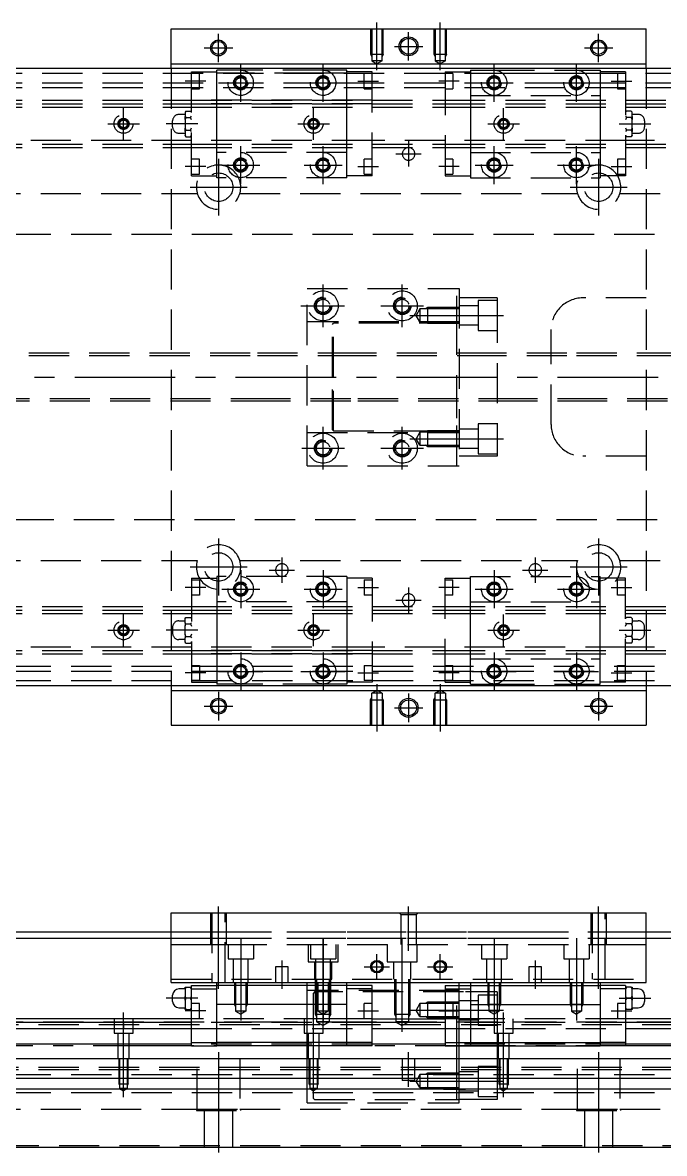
# Model space of a CAD drawing. Extents: x -94 to 705, y -24 to 355.
# Drawn here: x 108.1 to 310.8, y -2 to 355.3 of the extents above; entities that cross this region are included whole.
import ezdxf

# ---------------------------------------------------------------- set-up
doc = ezdxf.new("R2010")
doc.units = 0
doc.linetypes.add('CENTER', pattern=[50.8, 31.75, -6.35, 6.35, -6.35])
doc.linetypes.add('DASHED', pattern=[19.05, 12.7, -6.35])
doc.layers.get('0').update_dxf_attribs({"linetype": 'CONTINUOUS'})
doc.layers.add('CENTER', color=1, linetype='CENTER')

msp = doc.modelspace()

# ---------------------------------------------------------------- linework, layer by layer
at = {"color": 7, "linetype": 'CONTINUOUS'}
for p, q in [((155, 353.31), (305, 353.31)), ((155, 342.31), (155, 353.31)), ((305, 342.31), (305, 353.31)), ((474, 340.81), (-14, 340.81)), ((155, 342.31), (305, 342.31)), ((155, 340.81), (155, 342.31)), ((305, 340.81), (305, 342.31)), ((-14, 145.81), (474, 145.81)), ((155, 145.81), (155, 144.31)), ((155, 144.31), (305, 144.31)), ((155, 144.31), (155, 133.31)), ((305, 145.81), (305, 144.31)), ((305, 144.31), (305, 133.31)), ((155, 133.31), (305, 133.31)), ((155, 74), (305, 74)), ((155, 52), (155, 74)), ((305, 52), (305, 74)), ((-14, 68), (155, 68)), ((305, 68), (474, 68)), ((-6, 66), (155, 66)), ((305, 66), (466, 66)), ((155, 52), (305, 52)), ((159.72, 50.49), (159.43, 49.9)), ((159.43, 50.49), (159.72, 50.49)), ((159.43, 49.9), (159.43, 50.49)), ((159.72, 50.49), (161.19, 50.49)), ((161.45, 49.97), (161.19, 50.49)), ((161.19, 50.49), (161.5, 50.49)), ((161.5, 51), (169.5, 51)), ((161.5, 50.01), (161.5, 51)), ((169.5, 51.01), (169.5, 52)), ((169.5, 45), (169.5, 51.01)), ((210.5, 51.01), (169.5, 51.01)), ((198, 51.01), (198, 52)), ((210.5, 51.01), (210.5, 52)), ((210.5, 45), (210.5, 51.01)), ((218.5, 51), (210.5, 51)), ((218.5, 50.01), (218.5, 51)), ((241.5, 51), (249.5, 51)), ((241.5, 51), (241.5, 50.01)), ((246, 51), (246, 52)), ((249.5, 52), (249.5, 51.01)), ((249.5, 51.01), (290.5, 51.01)), ((249.5, 51.01), (249.5, 45)), ((290.5, 52), (290.5, 51.01)), ((290.5, 51.01), (290.5, 45)), ((298.5, 51), (290.5, 51)), ((298.5, 51), (298.5, 50.01)), ((298.5, 50.49), (298.81, 50.49)), ((298.81, 50.49), (298.55, 49.97)), ((300.28, 50.49), (298.81, 50.49)), ((300.57, 49.9), (300.28, 50.49)), ((300.28, 50.49), (300.57, 50.49)), ((300.57, 50.49), (300.57, 49.9)), ((155.5, 47), (155.5, 47.97)), ((155.5, 46.03), (155.5, 47)), ((159.43, 49.97), (157.5, 49.97)), ((159.43, 49.9), (159.43, 47.59)), ((159.43, 46.41), (159.43, 47.59)), ((159.43, 47.59), (159.72, 47)), ((159.72, 47), (159.43, 46.41)), ((161.19, 47), (159.72, 47)), ((161.19, 47), (161.5, 47.64)), ((161.5, 46.36), (161.19, 47)), ((161.5, 49.85), (161.45, 49.97)), ((161.5, 50.01), (169.5, 50.01)), ((161.5, 33), (161.5, 50.01)), ((218.5, 50.01), (210.5, 50.01)), ((218.5, 33), (218.5, 50.01)), ((241.5, 50.01), (241.5, 33)), ((241.5, 50.01), (249.5, 50.01)), ((298.5, 50.01), (290.5, 50.01)), ((298.5, 50.01), (298.5, 33)), ((298.55, 49.97), (298.5, 49.85)), ((298.5, 47.64), (298.81, 47)), ((298.81, 47), (298.5, 46.36)), ((300.28, 47), (298.81, 47)), ((300.28, 47), (300.57, 47.59)), ((300.57, 46.41), (300.28, 47)), ((302.5, 49.97), (300.57, 49.97)), ((300.57, 47.59), (300.57, 49.9)), ((300.57, 47.59), (300.57, 46.41)), ((304.5, 47.97), (304.5, 46.03)), ((157.5, 44.03), (159.43, 44.03)), ((159.43, 46.41), (159.43, 44.1)), ((159.43, 44.1), (159.72, 43.5)), ((159.43, 43.5), (159.43, 44.1)), ((159.72, 43.5), (159.43, 43.5)), ((159.72, 43.5), (161.19, 43.5)), ((161.19, 43.5), (161.5, 44.15)), ((161.5, 43.5), (161.19, 43.5)), ((210.5, 45), (169.5, 45)), ((169.5, 33), (169.5, 45)), ((210.5, 33), (210.5, 45)), ((249.5, 45), (290.5, 45)), ((249.5, 45), (249.5, 33)), ((290.5, 45), (290.5, 33)), ((298.5, 44.15), (298.81, 43.5)), ((298.81, 43.5), (298.5, 43.5)), ((300.28, 43.5), (298.81, 43.5)), ((300.28, 43.5), (300.57, 44.1)), ((300.57, 43.5), (300.28, 43.5)), ((300.57, 44.1), (300.57, 46.41)), ((300.57, 44.1), (300.57, 43.5)), ((300.57, 44.03), (302.5, 44.03)), ((161.5, 40.5), (0, 40.5)), ((161.5, 39.38), (0, 39.38)), ((200, 16.78), (200, 40.5)), ((218.5, 40.5), (241.5, 40.5)), ((241.5, 39.38), (218.5, 39.38)), ((460, 40.5), (298.5, 40.5)), ((460, 39.38), (298.5, 39.38)), ((0, 37.47), (161.5, 37.47)), ((218.5, 37.47), (241.5, 37.47)), ((298.5, 37.47), (460, 37)), ((159.5, 32.52), (0, 32.52)), ((161.5, 32.52), (159.5, 32.52)), ((161.5, 33), (169.5, 33)), ((161.5, 32), (161.5, 33)), ((210.5, 33), (169.5, 33)), ((169.5, 32), (169.5, 33)), ((218.5, 33), (210.5, 33)), ((210.5, 32), (210.5, 33)), ((218.5, 32), (218.5, 33)), ((241.5, 32.52), (218.5, 32.52)), ((241.5, 33), (249.5, 33)), ((241.5, 33), (241.5, 32)), ((249.5, 33), (290.5, 33)), ((249.5, 33), (249.5, 32)), ((298.5, 33), (290.5, 33)), ((290.5, 33), (290.5, 32)), ((298.5, 33), (298.5, 32)), ((460, 32.52), (298.5, 32.52)), ((161.5, 32), (169.5, 32)), ((210.5, 32), (169.5, 32)), ((218.5, 32), (210.5, 32)), ((241.5, 32), (249.5, 32)), ((249.5, 32), (290.5, 32)), ((298.5, 32), (290.5, 32)), ((0, 28), (460, 28)), ((460, 21.7), (0, 21.7)), ((460, 18.3), (0, 18.3)), ((0, 0), (460, 0))]:
    msp.add_line(p, q, dxfattribs=at)
at = {"color": 3, "linetype": 'DASHED'}
for p, q in [((218, 353.31), (218, 345.31)), ((218.38, 353.31), (218.38, 345.31)), ((221.62, 345.31), (221.62, 353.31)), ((222, 345.31), (222, 353.31)), ((238, 353.31), (238, 345.31)), ((238.38, 353.31), (238.38, 345.31)), ((241.62, 345.31), (241.62, 353.31)), ((242, 345.31), (242, 353.31)), ((218, 345.31), (220, 345.31)), ((218, 345.31), (218.38, 344.65)), ((218.38, 345.31), (218.38, 343.21)), ((218.38, 343.21), (220, 342.27)), ((221.62, 343.21), (218.38, 343.21)), ((220, 345.31), (222, 345.31)), ((221.62, 343.21), (220, 342.27)), ((222, 345.31), (221.62, 344.65)), ((221.62, 343.21), (221.62, 345.31)), ((238, 345.31), (240, 345.31)), ((238, 345.31), (238.38, 344.65)), ((238.38, 345.31), (238.38, 343.21)), ((238.38, 343.21), (240, 342.27)), ((241.62, 343.21), (238.38, 343.21)), ((240, 345.31), (242, 345.31)), ((241.62, 343.21), (240, 342.27)), ((242, 345.31), (241.62, 344.65)), ((241.62, 343.21), (241.62, 345.31)), ((155, 340.81), (155, 145.81)), ((161.5, 339.76), (169.5, 339.76)), ((161.5, 338.77), (161.5, 339.76)), ((177, 340.31), (169.5, 340.31)), ((169.5, 339.32), (169.5, 340.31)), ((203, 340.31), (177, 340.31)), ((210.5, 340.31), (203, 340.31)), ((210.5, 339.32), (210.5, 340.31)), ((218.5, 339.76), (210.5, 339.76)), ((218.5, 338.77), (218.5, 339.76)), ((241.5, 339.76), (249.5, 339.76)), ((241.5, 339.76), (241.5, 338.77)), ((249.5, 340.31), (257, 340.31)), ((249.5, 340.31), (249.5, 339.32)), ((257, 340.31), (283, 340.31)), ((283, 340.31), (290.5, 340.31)), ((290.5, 340.31), (290.5, 339.32)), ((298.5, 339.76), (290.5, 339.76)), ((298.5, 339.76), (298.5, 338.77)), ((305, 340.81), (305, 145.81)), ((0, 339.31), (460, 339.31)), ((0, 336.31), (460, 336.31)), ((164, 339.21), (161.5, 339.21)), ((161.5, 307.85), (161.5, 338.77)), ((164, 334.41), (164, 339.21)), ((174.37, 339.32), (169.5, 339.32)), ((169.5, 332.31), (169.5, 339.32)), ((179.63, 339.32), (174.37, 339.32)), ((200.37, 339.32), (179.63, 339.32)), ((205.63, 339.32), (200.37, 339.32)), ((210.5, 339.32), (205.63, 339.32)), ((210.5, 332.31), (210.5, 339.32)), ((216, 334.41), (216, 339.21)), ((218.5, 339.21), (216, 339.21)), ((218.5, 307.85), (218.5, 338.77)), ((244, 339.21), (241.5, 339.21)), ((241.5, 338.77), (241.5, 307.85)), ((244, 339.21), (244, 334.41)), ((249.5, 339.32), (249.5, 332.31)), ((259.63, 339.32), (280.37, 339.32)), ((280.37, 339.32), (285.63, 339.32)), ((290.5, 339.32), (290.5, 332.31)), ((296, 339.21), (296, 334.41)), ((298.5, 339.21), (296, 339.21)), ((298.5, 338.77), (298.5, 307.85)), ((0, 334.81), (460, 334.81)), ((161.5, 334.41), (164, 334.41)), ((169.5, 331.81), (169.5, 332.31)), ((210.5, 331.81), (210.5, 332.31)), ((216, 334.41), (218.5, 334.41)), ((241.5, 334.41), (244, 334.41)), ((249.5, 332.31), (290.5, 332.31)), ((249.5, 332.31), (249.5, 331.81)), ((290.5, 332.31), (290.5, 331.81)), ((296, 334.41), (298.5, 334.41)), ((0, 330.81), (161.5, 330.81)), ((0, 329.69), (161.5, 329.69)), ((218.5, 330.81), (161.5, 330.81)), ((161.5, 330.81), (218.5, 330.81)), ((161.5, 330.81), (218.5, 330.81)), ((218.5, 330.81), (161.5, 330.81)), ((218.5, 329.69), (161.5, 329.69)), ((161.5, 329.69), (218.5, 329.69)), ((169.5, 326.81), (169.5, 331.81)), ((210.5, 326.81), (210.5, 331.81)), ((218.5, 330.81), (241.5, 330.81)), ((218.5, 329.69), (241.5, 329.69)), ((241.5, 330.81), (298.5, 330.81)), ((241.5, 330.81), (298.5, 330.81)), ((241.5, 329.69), (298.5, 329.69)), ((241.5, 329.69), (298.5, 329.69)), ((249.5, 331.81), (249.5, 326.81)), ((290.5, 331.81), (290.5, 326.81)), ((298.5, 330.81), (460, 330.81)), ((298.5, 329.69), (460, 329.69)), ((0, 328.61), (161.5, 328.61)), ((159.43, 326.28), (157.5, 326.28)), ((159.72, 327.35), (159.43, 327.05)), ((159.72, 327.35), (159.43, 327)), ((159.43, 327), (159.43, 327.05)), ((159.43, 327), (159.43, 325.67)), ((159.43, 324.65), (159.43, 325.67)), ((159.43, 325.67), (159.72, 325.33)), ((159.72, 325.33), (159.43, 324.65)), ((159.72, 327.35), (161.19, 327.35)), ((159.72, 325.33), (161.19, 325.33)), ((161.5, 327.03), (161.19, 327.35)), ((161.5, 326.98), (161.19, 327.35)), ((161.19, 325.33), (161.5, 325.7)), ((161.5, 324.59), (161.19, 325.33)), ((161.5, 328.61), (218.5, 328.61)), ((161.5, 328.61), (218.5, 328.61)), ((169.5, 326.31), (169.5, 326.81)), ((169.5, 320.31), (169.5, 326.31)), ((210.5, 326.31), (210.5, 326.81)), ((210.5, 320.31), (210.5, 326.31)), ((218.5, 328.61), (241.5, 328.61)), ((241.5, 328.61), (298.5, 328.61)), ((241.5, 328.61), (298.5, 328.61)), ((249.5, 326.81), (249.5, 326.31)), ((249.5, 326.31), (249.5, 320.31)), ((290.5, 326.81), (290.5, 326.31)), ((290.5, 326.31), (290.5, 320.31)), ((298.5, 328.61), (460, 328.61)), ((298.81, 327.35), (298.5, 327.03)), ((298.81, 327.35), (298.5, 326.98)), ((298.5, 325.7), (298.81, 325.33)), ((298.81, 325.33), (298.5, 324.59)), ((300.28, 327.35), (298.81, 327.35)), ((300.28, 325.33), (298.81, 325.33)), ((300.57, 327.05), (300.28, 327.35)), ((300.57, 327), (300.28, 327.35)), ((300.28, 325.33), (300.57, 325.67)), ((300.57, 324.65), (300.28, 325.33)), ((300.57, 327.05), (300.57, 327)), ((300.57, 325.67), (300.57, 327)), ((302.5, 326.28), (300.57, 326.28)), ((300.57, 325.67), (300.57, 324.65)), ((155.5, 322.34), (155.5, 324.28)), ((159.43, 324.65), (159.43, 321.97)), ((159.43, 321.97), (159.72, 321.29)), ((159.43, 320.95), (159.43, 321.97)), ((161.19, 321.29), (161.5, 322.03)), ((298.5, 322.03), (298.81, 321.29)), ((300.28, 321.29), (300.57, 321.97)), ((300.57, 321.97), (300.57, 324.65)), ((300.57, 321.97), (300.57, 320.95)), ((304.5, 324.28), (304.5, 322.34)), ((161.5, 318.01), (0, 318.01)), ((157.5, 320.34), (159.43, 320.34)), ((159.72, 321.29), (159.43, 320.95)), ((159.43, 320.95), (159.43, 319.62)), ((159.43, 319.57), (159.43, 319.62)), ((159.43, 319.62), (159.72, 319.27)), ((159.43, 319.57), (159.72, 319.27)), ((159.72, 321.29), (161.19, 321.29)), ((159.72, 319.27), (161.19, 319.27)), ((161.5, 320.92), (161.19, 321.29)), ((161.19, 319.27), (161.5, 319.64)), ((161.19, 319.27), (161.5, 319.59)), ((218.5, 318.01), (161.5, 318.01)), ((218.5, 318.01), (161.5, 318.01)), ((169.5, 319.81), (169.5, 320.31)), ((169.5, 314.81), (169.5, 319.81)), ((210.5, 319.81), (210.5, 320.31)), ((210.5, 314.81), (210.5, 319.81)), ((241.5, 318.01), (218.5, 318.01)), ((298.5, 318.01), (241.5, 318.01)), ((298.5, 318.01), (241.5, 318.01)), ((249.5, 320.31), (249.5, 319.81)), ((249.5, 319.81), (249.5, 314.81)), ((290.5, 320.31), (290.5, 319.81)), ((290.5, 319.81), (290.5, 314.81)), ((298.81, 321.29), (298.5, 320.92)), ((298.5, 319.64), (298.81, 319.27)), ((298.5, 319.59), (298.81, 319.27)), ((460, 318.01), (298.5, 318.01)), ((300.28, 321.29), (298.81, 321.29)), ((300.28, 319.27), (298.81, 319.27)), ((300.57, 320.95), (300.28, 321.29)), ((300.28, 319.27), (300.57, 319.62)), ((300.28, 319.27), (300.57, 319.57)), ((300.57, 319.62), (300.57, 320.95)), ((300.57, 320.34), (302.5, 320.34)), ((300.57, 319.62), (300.57, 319.57)), ((0, 316.93), (161.5, 316.93)), ((0, 315.81), (161.5, 315.81)), ((161.5, 316.93), (218.5, 316.93)), ((161.5, 315.81), (218.5, 315.81)), ((169.5, 314.31), (169.5, 314.81)), ((210.5, 314.31), (210.5, 314.81)), ((218.5, 316.93), (241.5, 316.93)), ((218.5, 315.81), (241.5, 315.81)), ((241.5, 316.93), (298.5, 316.93)), ((241.5, 315.81), (298.5, 315.81)), ((249.5, 314.81), (249.5, 314.31)), ((290.5, 314.81), (290.5, 314.31)), ((298.5, 316.93), (460, 316.93)), ((298.5, 315.81), (460, 315.81)), ((164, 312.21), (161.5, 312.21)), ((164, 307.41), (164, 312.21)), ((210.5, 314.31), (169.5, 314.31)), ((169.5, 307.3), (169.5, 314.31)), ((210.5, 307.3), (210.5, 314.31)), ((216, 307.41), (216, 312.21)), ((218.5, 312.21), (216, 312.21)), ((244, 312.21), (241.5, 312.21)), ((244, 312.21), (244, 307.41)), ((249.5, 314.31), (290.5, 314.31)), ((249.5, 314.31), (249.5, 307.3)), ((290.5, 314.31), (290.5, 307.3)), ((298.5, 312.21), (296, 312.21)), ((296, 312.21), (296, 307.41)), ((161.5, 306.86), (161.5, 307.85)), ((161.5, 307.41), (164, 307.41)), ((169.5, 306.31), (169.5, 307.3)), ((210.5, 306.31), (210.5, 307.3)), ((216, 307.41), (218.5, 307.41)), ((218.5, 306.86), (218.5, 307.85)), ((241.5, 307.85), (241.5, 306.86)), ((241.5, 307.41), (244, 307.41)), ((249.5, 307.3), (249.5, 306.31)), ((290.5, 307.3), (290.5, 306.31)), ((296, 307.41), (298.5, 307.41)), ((298.5, 307.85), (298.5, 306.86)), ((161.5, 306.86), (169.5, 306.86)), ((210.5, 306.31), (169.5, 306.31)), ((218.5, 306.86), (210.5, 306.86)), ((241.5, 306.86), (249.5, 306.86)), ((249.5, 306.31), (290.5, 306.31)), ((298.5, 306.86), (290.5, 306.86)), ((56.71, 301.31), (163.29, 301.31)), ((176.71, 301.31), (283.29, 301.31)), ((296.71, 301.31), (403.29, 301.31)), ((460, 288.31), (10, 288.31)), ((198, 271.31), (246, 271.31)), ((198, 215.31), (198, 271.31)), ((245.2, 256.27), (245.2, 271.31)), ((246, 271.31), (246, 215.31)), ((258, 268.31), (246, 268.31)), ((258, 268.31), (248, 268.31)), ((258, 268.31), (258, 266.8)), ((258, 268.31), (258, 266.8)), ((305, 268.31), (285, 268.31)), ((233.6, 264.86), (232.41, 262.8)), ((236, 264.86), (233.6, 264.86)), ((233.6, 264.86), (233.6, 260.73)), ((236, 265.3), (235.25, 264.86)), ((246, 265.3), (236, 265.3)), ((236, 265.3), (236, 260.3)), ((246, 264.86), (236, 264.86)), ((252, 265.8), (246, 265.8)), ((252, 267.55), (252, 258.05)), ((258, 267.55), (252, 267.55)), ((258, 266.8), (258, 219.82)), ((233.6, 260.73), (232.41, 262.8)), ((246, 260.81), (198, 260.81)), ((206, 259.97), (206.34, 260.31)), ((206, 243.31), (206, 259.97)), ((246, 260.31), (206.34, 260.31)), ((206.34, 243.31), (206.34, 260.31)), ((233.6, 260.73), (236, 260.73)), ((236, 260.3), (235.25, 260.73)), ((236, 260.73), (246, 260.73)), ((236, 260.3), (246, 260.3)), ((246, 259.8), (252, 259.8)), ((252, 258.05), (258, 258.05)), ((275, 228.31), (275, 258.31)), ((245.2, 255.37), (245.2, 256.27)), ((245.2, 231.25), (245.2, 255.37)), ((180, 250.81), (40.5, 250.81)), ((214, 250.81), (180, 250.81)), ((258, 250.81), (214, 250.81)), ((280, 250.81), (258, 250.81)), ((410, 250.81), (280, 250.81)), ((180, 250.06), (40.5, 250.06)), ((214, 250.06), (180, 250.06)), ((258, 250.06), (214, 250.06)), ((280, 250.06), (258, 250.06)), ((410, 250.06), (280, 250.06)), ((206, 226.65), (206, 243.31)), ((206.34, 226.31), (206.34, 243.31)), ((40.5, 236.56), (180, 236.56)), ((180, 236.56), (214, 236.56)), ((214, 236.56), (258, 236.56)), ((258, 236.56), (280, 236.56)), ((280, 236.56), (410, 236.56)), ((40.5, 235.81), (180, 235.81)), ((180, 235.81), (214, 235.81)), ((214, 235.81), (258, 235.81)), ((258, 235.81), (280, 235.81)), ((280, 235.81), (410, 235.81)), ((245.2, 230.35), (245.2, 231.25)), ((245.2, 215.31), (245.2, 230.35)), ((198, 225.81), (246, 225.81)), ((206, 226.65), (206.34, 226.31)), ((206.34, 226.31), (246, 226.31)), ((233.6, 225.89), (232.41, 223.82)), ((233.6, 225.89), (233.6, 221.76)), ((236, 225.89), (233.6, 225.89)), ((236, 226.32), (235.25, 225.89)), ((246, 226.32), (236, 226.32)), ((246, 226.32), (236, 226.32)), ((236, 226.32), (236, 221.32)), ((246, 225.89), (236, 225.89)), ((252, 226.82), (246, 226.82)), ((252, 228.57), (252, 219.07)), ((258, 228.57), (252, 228.57)), ((233.6, 221.76), (232.41, 223.82)), ((233.6, 221.76), (236, 221.76)), ((236, 221.32), (235.25, 221.76)), ((236, 221.76), (246, 221.76)), ((236, 221.32), (246, 221.32)), ((246, 220.82), (252, 220.82)), ((258, 218.31), (246, 218.31)), ((252, 219.07), (258, 219.06)), ((258, 219.82), (258, 218.31)), ((305, 218.31), (285, 218.31)), ((198, 215.31), (246, 215.31)), ((10, 198.31), (460, 198.31)), ((56.71, 185.31), (163.29, 185.31)), ((176.71, 185.31), (283.29, 185.31)), ((296.71, 185.31), (403.29, 185.31)), ((161.5, 179.76), (169.5, 179.76)), ((161.5, 179.76), (161.5, 178.77)), ((161.5, 179.21), (164, 179.21)), ((161.5, 178.77), (161.5, 147.85)), ((164, 179.21), (164, 174.41)), ((210.5, 180.31), (169.5, 180.31)), ((169.5, 180.31), (169.5, 179.32)), ((169.5, 179.32), (169.5, 172.31)), ((210.5, 180.31), (210.5, 179.32)), ((218.5, 179.76), (210.5, 179.76)), ((210.5, 179.32), (210.5, 172.31)), ((216, 179.21), (218.5, 179.21)), ((216, 179.21), (216, 174.41)), ((218.5, 179.76), (218.5, 178.77)), ((218.5, 178.77), (218.5, 147.85)), ((241.5, 179.76), (249.5, 179.76)), ((241.5, 178.77), (241.5, 179.76)), ((241.5, 179.21), (244, 179.21)), ((241.5, 147.85), (241.5, 178.77)), ((244, 174.41), (244, 179.21)), ((249.5, 180.31), (290.5, 180.31)), ((249.5, 179.32), (249.5, 180.31)), ((249.5, 172.31), (249.5, 179.32)), ((290.5, 179.32), (290.5, 180.31)), ((298.5, 179.76), (290.5, 179.76)), ((290.5, 172.31), (290.5, 179.32)), ((296, 179.21), (298.5, 179.21)), ((296, 174.41), (296, 179.21)), ((298.5, 178.77), (298.5, 179.76)), ((298.5, 147.85), (298.5, 178.77)), ((164, 174.41), (161.5, 174.41)), ((210.5, 172.31), (169.5, 172.31)), ((169.5, 172.31), (169.5, 171.81)), ((169.5, 171.81), (169.5, 166.81)), ((210.5, 172.31), (210.5, 171.81)), ((210.5, 171.81), (210.5, 166.81)), ((218.5, 174.41), (216, 174.41)), ((244, 174.41), (241.5, 174.41)), ((249.5, 172.31), (290.5, 172.31)), ((249.5, 171.81), (249.5, 172.31)), ((249.5, 166.81), (249.5, 171.81)), ((290.5, 171.81), (290.5, 172.31)), ((290.5, 166.81), (290.5, 171.81)), ((298.5, 174.41), (296, 174.41)), ((0, 170.81), (161.5, 170.81)), ((0, 169.69), (161.5, 169.69)), ((0, 168.61), (161.5, 168.61)), ((161.5, 170.81), (218.5, 170.81)), ((161.5, 169.69), (218.5, 169.69)), ((161.5, 168.61), (218.5, 168.61)), ((161.5, 168.61), (218.5, 168.61)), ((218.5, 170.81), (241.5, 170.81)), ((218.5, 169.69), (241.5, 169.69)), ((218.5, 168.61), (241.5, 168.61)), ((241.5, 170.81), (298.5, 170.81)), ((241.5, 169.69), (298.5, 169.69)), ((241.5, 168.61), (298.5, 168.61)), ((241.5, 168.61), (298.5, 168.61)), ((298.5, 170.81), (460, 170.81)), ((298.5, 169.69), (460, 169.69)), ((298.5, 168.61), (460, 168.61)), ((157.5, 166.28), (159.43, 166.28)), ((159.43, 167), (159.72, 167.35)), ((159.43, 167.05), (159.72, 167.35)), ((159.43, 167.05), (159.43, 167)), ((159.43, 165.67), (159.43, 167)), ((159.72, 165.33), (159.43, 165.67)), ((159.43, 165.67), (159.43, 164.65)), ((159.43, 164.65), (159.72, 165.33)), ((159.43, 161.97), (159.43, 164.65)), ((159.72, 167.35), (161.19, 167.35)), ((159.72, 165.33), (161.19, 165.33)), ((161.19, 167.35), (161.5, 166.98)), ((161.19, 167.35), (161.5, 167.03)), ((161.5, 165.7), (161.19, 165.33)), ((161.19, 165.33), (161.5, 164.59)), ((169.5, 166.81), (169.5, 166.31)), ((169.5, 166.31), (169.5, 160.31)), ((210.5, 166.81), (210.5, 166.31)), ((210.5, 166.31), (210.5, 160.31)), ((249.5, 166.31), (249.5, 166.81)), ((249.5, 160.31), (249.5, 166.31)), ((290.5, 166.31), (290.5, 166.81)), ((290.5, 160.31), (290.5, 166.31)), ((298.5, 167.03), (298.81, 167.35)), ((298.5, 166.98), (298.81, 167.35)), ((298.81, 165.33), (298.5, 165.7)), ((298.5, 164.59), (298.81, 165.33)), ((300.28, 167.35), (298.81, 167.35)), ((300.28, 165.33), (298.81, 165.33)), ((300.28, 167.35), (300.57, 167.05)), ((300.28, 167.35), (300.57, 167)), ((300.57, 165.67), (300.28, 165.33)), ((300.28, 165.33), (300.57, 164.65)), ((300.57, 167), (300.57, 167.05)), ((300.57, 167), (300.57, 165.67)), ((300.57, 166.28), (302.5, 166.28)), ((300.57, 164.65), (300.57, 165.67)), ((300.57, 164.65), (300.57, 161.97)), ((155.5, 164.28), (155.5, 162.34)), ((159.72, 161.29), (159.43, 161.97)), ((159.43, 161.97), (159.43, 160.95)), ((159.43, 160.95), (159.72, 161.29)), ((159.43, 159.62), (159.43, 160.95)), ((159.72, 161.29), (161.19, 161.29)), ((161.5, 162.03), (161.19, 161.29)), ((161.19, 161.29), (161.5, 160.92)), ((298.81, 161.29), (298.5, 162.03)), ((298.5, 160.92), (298.81, 161.29)), ((300.28, 161.29), (298.81, 161.29)), ((300.57, 161.97), (300.28, 161.29)), ((300.28, 161.29), (300.57, 160.95)), ((300.57, 160.95), (300.57, 161.97)), ((300.57, 160.95), (300.57, 159.62)), ((304.5, 162.34), (304.5, 164.28)), ((161.5, 158.01), (0, 158.01)), ((159.43, 160.34), (157.5, 160.34)), ((159.72, 159.27), (159.43, 159.62)), ((159.43, 159.62), (159.43, 159.57)), ((159.72, 159.27), (159.43, 159.57)), ((159.72, 159.27), (161.19, 159.27)), ((161.5, 159.64), (161.19, 159.27)), ((161.5, 159.59), (161.19, 159.27)), ((218.5, 158.01), (161.5, 158.01)), ((218.5, 158.01), (161.5, 158.01)), ((169.5, 160.31), (169.5, 159.81)), ((169.5, 159.81), (169.5, 154.81)), ((210.5, 160.31), (210.5, 159.81)), ((210.5, 159.81), (210.5, 154.81)), ((241.5, 158.01), (218.5, 158.01)), ((298.5, 158.01), (241.5, 158.01)), ((298.5, 158.01), (241.5, 158.01)), ((249.5, 159.81), (249.5, 160.31)), ((249.5, 154.81), (249.5, 159.81)), ((290.5, 159.81), (290.5, 160.31)), ((290.5, 154.81), (290.5, 159.81)), ((298.81, 159.27), (298.5, 159.64)), ((298.81, 159.27), (298.5, 159.59)), ((460, 158.01), (298.5, 158.01)), ((300.28, 159.27), (298.81, 159.27)), ((300.57, 159.62), (300.28, 159.27)), ((300.57, 159.57), (300.28, 159.27)), ((302.5, 160.34), (300.57, 160.34)), ((300.57, 159.57), (300.57, 159.62)), ((0, 156.93), (161.5, 156.93)), ((0, 155.81), (161.5, 155.81)), ((218.5, 156.93), (161.5, 156.93)), ((161.5, 156.93), (218.5, 156.93)), ((218.5, 155.81), (161.5, 155.81)), ((161.5, 155.81), (218.5, 155.81)), ((218.5, 155.81), (161.5, 155.81)), ((161.5, 155.81), (218.5, 155.81)), ((169.5, 154.81), (169.5, 154.31)), ((169.5, 154.31), (169.5, 147.3)), ((210.5, 154.81), (210.5, 154.31)), ((210.5, 154.31), (210.5, 147.3)), ((218.5, 156.93), (241.5, 156.93)), ((218.5, 155.81), (241.5, 155.81)), ((241.5, 156.93), (298.5, 156.93)), ((241.5, 156.93), (298.5, 156.93)), ((241.5, 155.81), (298.5, 155.81)), ((241.5, 155.81), (298.5, 155.81)), ((249.5, 154.31), (249.5, 154.81)), ((249.5, 154.31), (290.5, 154.31)), ((249.5, 147.3), (249.5, 154.31)), ((290.5, 154.31), (290.5, 154.81)), ((290.5, 147.3), (290.5, 154.31)), ((298.5, 156.93), (460, 156.93)), ((298.5, 155.81), (460, 155.81)), ((460, 151.81), (0, 151.81)), ((460, 150.31), (0, 150.31)), ((161.5, 152.21), (164, 152.21)), ((164, 152.21), (164, 147.41)), ((216, 152.21), (216, 147.41)), ((216, 152.21), (218.5, 152.21)), ((241.5, 152.21), (244, 152.21)), ((244, 147.41), (244, 152.21)), ((296, 152.21), (298.5, 152.21)), ((296, 147.41), (296, 152.21)), ((460, 147.31), (0, 147.31)), ((161.5, 147.85), (161.5, 146.86)), ((164, 147.41), (161.5, 147.41)), ((161.5, 146.86), (169.5, 146.86)), ((169.5, 147.3), (169.5, 146.31)), ((210.5, 147.3), (210.5, 146.31)), ((218.5, 146.86), (210.5, 146.86)), ((218.5, 147.41), (216, 147.41)), ((218.5, 147.85), (218.5, 146.86)), ((241.5, 146.86), (241.5, 147.85)), ((244, 147.41), (241.5, 147.41)), ((241.5, 146.86), (249.5, 146.86)), ((249.5, 146.31), (249.5, 147.3)), ((290.5, 146.31), (290.5, 147.3)), ((298.5, 146.86), (290.5, 146.86)), ((298.5, 147.41), (296, 147.41)), ((298.5, 146.86), (298.5, 147.85)), ((177, 146.31), (169.5, 146.31)), ((203, 146.31), (177, 146.31)), ((203, 146.31), (177, 146.31)), ((210.5, 146.31), (203, 146.31)), ((218.38, 143.41), (220, 144.35)), ((221.62, 143.41), (218.38, 143.41)), ((218.38, 141.31), (218.38, 143.41)), ((221.62, 143.41), (220, 144.35)), ((221.62, 143.41), (221.62, 141.31)), ((238.38, 143.41), (240, 144.35)), ((241.62, 143.41), (238.38, 143.41)), ((238.38, 141.31), (238.38, 143.41)), ((241.62, 143.41), (240, 144.35)), ((241.62, 143.41), (241.62, 141.31)), ((249.5, 146.31), (257, 146.31)), ((257, 146.31), (283, 146.31)), ((283, 146.31), (290.5, 146.31)), ((218, 141.31), (218.38, 141.97)), ((218, 133.31), (218, 141.31)), ((218, 141.31), (220, 141.31)), ((218.38, 133.31), (218.38, 141.31)), ((220, 141.31), (222, 141.31)), ((222, 141.31), (221.62, 141.97)), ((221.62, 141.31), (221.62, 133.31)), ((222, 141.31), (222, 133.31)), ((238, 141.31), (238.38, 141.97)), ((238, 141.31), (240, 141.31)), ((238, 133.31), (238, 141.31)), ((238.38, 133.31), (238.38, 141.31)), ((240, 141.31), (242, 141.31)), ((242, 141.31), (241.62, 141.97)), ((241.62, 141.31), (241.62, 133.31)), ((242, 141.31), (242, 133.31)), ((167.5, 74), (167.5, 64)), ((167.93, 74), (167.93, 52)), ((172.07, 52), (172.07, 74)), ((172.5, 64), (172.5, 74)), ((227.5, 73.5), (227, 74)), ((227.5, 73.5), (227.5, 64)), ((227.5, 73.5), (232.5, 73.5)), ((232.5, 73.5), (233, 74)), ((232.5, 64), (232.5, 73.5)), ((287.5, 74), (287.5, 64)), ((287.93, 74), (287.93, 53)), ((292.07, 53), (292.07, 74)), ((292.5, 64), (292.5, 74)), ((155, 68), (192.5, 68)), ((155, 68), (167.5, 68)), ((167.5, 68), (172.5, 68)), ((172.5, 68), (287.5, 68)), ((192.5, 68), (197.5, 68)), ((197.5, 68), (262.5, 68)), ((262.5, 68), (267.5, 68)), ((267.5, 68), (305, 68)), ((287.5, 68), (292.5, 68)), ((292.5, 68), (305, 68)), ((155, 66), (192.5, 66)), ((155, 66), (167.5, 66)), ((167.5, 66), (172.5, 66)), ((172.5, 66), (287.5, 66)), ((192.5, 66), (197.5, 66)), ((197.5, 66), (262.5, 66)), ((262.5, 66), (267.5, 66)), ((267.5, 66), (305, 66)), ((287.5, 66), (292.5, 66)), ((292.5, 66), (305, 66)), ((155, 64), (167.5, 64)), ((167.5, 64), (172.5, 64)), ((172.5, 64), (287.5, 64)), ((173, 64), (173, 59.5)), ((181, 64), (181, 59.5)), ((198.25, 64), (198.25, 58.5)), ((199, 64), (199, 59.5)), ((207, 64), (207, 59.5)), ((207.75, 58.5), (207.75, 64)), ((223.25, 64), (223.25, 58.5)), ((232.75, 58.5), (232.75, 64)), ((253, 64), (253, 59.5)), ((261, 64), (261, 59.5)), ((279, 64), (279, 59.5)), ((287, 64), (287, 59.5)), ((287.5, 64), (292.5, 64)), ((292.5, 64), (305, 64)), ((173, 59.5), (181, 59.5)), ((174.75, 52), (174.75, 59.5)), ((179.25, 59.5), (179.25, 52)), ((198.25, 58.5), (207.75, 58.5)), ((199, 59.5), (207, 59.5)), ((200.25, 58.5), (200.25, 53)), ((200.75, 52), (200.75, 59.5)), ((205.25, 59.5), (205.25, 52)), ((205.75, 53), (205.75, 58.5)), ((223.25, 58.5), (232.75, 58.5)), ((225.25, 58.5), (225.25, 53)), ((230.75, 53), (230.75, 58.5)), ((253, 59.5), (261, 59.5)), ((254.75, 52), (254.75, 59.5)), ((259.25, 59.5), (259.25, 52)), ((279, 59.5), (287, 59.5)), ((280.75, 52), (280.75, 59.5)), ((285.25, 59.5), (285.25, 52)), ((190, 57), (188, 57)), ((188, 57), (188, 52)), ((192, 57), (190, 57)), ((192, 52), (192, 57)), ((270, 57), (268, 57)), ((268, 57), (268, 52)), ((272, 57), (270, 57)), ((272, 52), (272, 57)), ((155, 53), (305, 53)), ((175, 52), (175, 45)), ((175.38, 52), (175.38, 42.9)), ((178.62, 52), (178.62, 42.9)), ((179, 52), (179, 45)), ((198, 40.5), (198, 51.01)), ((200.5, 53), (200.5, 46.9)), ((200.5, 52), (200.5, 44.9)), ((200.93, 53), (200.93, 44.5)), ((201, 52), (201, 45)), ((201.38, 52), (201.38, 42.9)), ((204.62, 52), (204.62, 42.9)), ((205, 52), (205, 45)), ((205.07, 44.5), (205.07, 53)), ((205.5, 46.9), (205.5, 53)), ((205.5, 44.9), (205.5, 52)), ((225.5, 53), (225.5, 46.9)), ((225.5, 52), (225.5, 44.9)), ((225.93, 53), (225.93, 44.5)), ((230.07, 44.5), (230.07, 53)), ((230.5, 46.9), (230.5, 53)), ((230.5, 44.9), (230.5, 52)), ((246, 45), (246, 51)), ((255, 52), (255, 45)), ((255.38, 52), (255.38, 42.9)), ((258.62, 52), (258.62, 42.9)), ((259, 52), (259, 45)), ((281, 52), (281, 45)), ((281.38, 52), (281.38, 42.9)), ((284.62, 52), (284.62, 42.9)), ((285, 52), (285, 45)), ((246, 49.5), (198, 49.5)), ((200.34, 49), (200, 48.66)), ((200, 45), (200, 48.66)), ((247.32, 49), (200.34, 49)), ((200.5, 47.3), (200.5, 42)), ((200.93, 46.9), (200.93, 42)), ((205.07, 42), (205.07, 46.9)), ((205.5, 42), (205.5, 47.4)), ((225.5, 47.3), (225.5, 42)), ((225.93, 46.9), (225.93, 42)), ((230.07, 42), (230.07, 46.9)), ((230.5, 42), (230.5, 47.4)), ((245.2, 31.98), (245.2, 48.98)), ((258, 49), (248, 49)), ((252, 48), (252, 38.5)), ((258, 48), (252, 48)), ((258, 49), (258, 46.7)), ((258, 46.7), (258, 45)), ((164, 45.4), (161.5, 45.4)), ((164, 43), (164, 45.4)), ((164, 40.6), (164, 43)), ((179, 45), (175, 45)), ((175, 45), (175.38, 44.34)), ((178.62, 42.9), (175.38, 42.9)), ((175.38, 42.9), (177, 41.96)), ((178.62, 42.9), (177, 41.96)), ((179, 45), (178.62, 44.34)), ((200, 40.5), (200, 45)), ((205, 45), (201, 45)), ((201, 45), (201.38, 44.34)), ((204.62, 42.9), (201.38, 42.9)), ((201.38, 42.9), (203, 41.96)), ((204.62, 42.9), (203, 41.96)), ((205, 45), (204.62, 44.34)), ((218.5, 45.4), (216, 45.4)), ((216, 43), (216, 45.4)), ((216, 40.6), (216, 43)), ((233.6, 45.34), (232.41, 43.27)), ((233.6, 41.21), (232.41, 43.27)), ((236, 45.34), (233.6, 45.34)), ((233.6, 45.34), (233.6, 41.21)), ((236, 45.77), (235.25, 45.34)), ((236, 45.77), (236, 40.78)), ((246, 45.77), (236, 45.77)), ((246, 45.34), (236, 45.34)), ((244, 45.4), (241.5, 45.4)), ((244, 45.4), (244, 40.6)), ((252, 46.25), (246, 46.25)), ((246, 40.5), (246, 45)), ((259, 45), (255, 45)), ((255, 45), (255.38, 44.34)), ((258.62, 42.9), (255.38, 42.9)), ((255.38, 42.9), (257, 41.96)), ((258.62, 42.9), (257, 41.96)), ((258, 45), (258, 40.5)), ((259, 45), (258.62, 44.34)), ((285, 45), (281, 45)), ((281, 45), (281.38, 44.34)), ((284.62, 42.9), (281.38, 42.9)), ((281.38, 42.9), (283, 41.96)), ((284.62, 42.9), (283, 41.96)), ((285, 45), (284.62, 44.34)), ((296, 45.4), (296, 40.6)), ((298.5, 45.4), (296, 45.4)), ((184.5, 39.5), (40.5, 39.5)), ((137, 40.49), (137, 35.99)), ((143, 35.99), (143, 40.49)), ((161.5, 40.6), (164, 40.6)), ((203.35, 40.5), (161.5, 40.5)), ((218.5, 39.38), (161.5, 39.38)), ((214, 39.5), (184.5, 39.5)), ((197, 40.49), (197, 35.99)), ((198, 32), (198, 40.5)), ((198, 32), (198, 40.5)), ((200, 32), (200, 40.5)), ((200.5, 42), (202.5, 42)), ((200.5, 42), (200.93, 41.25)), ((200.93, 42), (200.93, 39.6)), ((205.07, 39.6), (200.93, 39.6)), ((200.93, 39.6), (203, 38.41)), ((202.5, 42), (205.5, 42)), ((203, 35.99), (203, 40.49)), ((205.07, 39.6), (203, 38.41)), ((206.65, 40.5), (203.35, 40.5)), ((205.07, 39.6), (205.07, 42)), ((205.5, 42), (205.07, 41.25)), ((218.5, 40.5), (206.65, 40.5)), ((258, 39.5), (214, 39.5)), ((216, 40.6), (218.5, 40.6)), ((225.5, 42), (227.5, 42)), ((225.5, 42), (225.93, 41.25)), ((225.93, 42), (225.93, 39.6)), ((230.07, 39.6), (225.93, 39.6)), ((225.93, 39.6), (228, 38.41)), ((227.5, 42), (230.5, 42)), ((230.07, 39.6), (228, 38.41)), ((230.07, 39.6), (230.07, 42)), ((230.5, 42), (230.07, 41.25)), ((233.6, 41.21), (236, 41.21)), ((236, 40.78), (235.25, 41.21)), ((236, 41.21), (246, 41.21)), ((236, 40.78), (246, 40.78)), ((241.5, 40.6), (244, 40.6)), ((253.35, 40.5), (241.5, 40.5)), ((298.5, 39.38), (241.5, 39.38)), ((246, 40.5), (252.6, 40.5)), ((246, 32), (246, 40.5)), ((246, 40.25), (252, 40.25)), ((248, 40.5), (252, 40.5)), ((256.65, 40.5), (253.35, 40.5)), ((298.5, 40.5), (256.65, 40.5)), ((257, 40.49), (257, 35.99)), ((258, 40.5), (258, 32)), ((275.5, 39.5), (258, 39.5)), ((263, 35.99), (263, 40.49)), ((410, 39.5), (275.5, 39.5)), ((296, 40.6), (298.5, 40.6)), ((37, 38.75), (409.99, 38.75)), ((137, 35.99), (143, 35.99)), ((138.25, 35.99), (138.25, 27.99)), ((140, 39), (140, 37.7)), ((141.75, 27.99), (141.75, 35.99)), ((161.5, 37.47), (218.5, 37.47)), ((197, 35.99), (203, 35.99)), ((198.25, 35.99), (198.25, 27.99)), ((201.75, 27.99), (201.75, 35.99)), ((241.5, 37.47), (298.5, 37.47)), ((252, 38.5), (258, 38.5)), ((257, 35.99), (263, 35.99)), ((258.25, 35.99), (258.25, 27.99)), ((261.75, 27.99), (261.75, 35.99)), ((218.5, 32.52), (161.5, 32.5)), ((298.5, 32.5), (241.5, 32.52)), ((198, 28), (198, 32)), ((198, 28), (198, 32)), ((200, 28), (200, 32)), ((245.2, 27.98), (245.2, 31.98)), ((246, 28), (246, 32)), ((258, 32), (258, 28)), ((37, 25.25), (409.99, 25.25)), ((138.5, 27.99), (138.5, 22.24)), ((138.5, 27.99), (138.5, 22.24)), ((138.77, 27.99), (138.77, 21.99)), ((141.23, 21.99), (141.23, 27.99)), ((141.5, 22.24), (141.5, 27.99)), ((141.5, 22.24), (141.5, 27.99)), ((163.29, 12), (163.29, 28)), ((176.71, 28), (176.71, 12)), ((198, 21.7), (198, 28)), ((198, 21.7), (198, 28)), ((198.5, 27.99), (198.5, 22.24)), ((198.5, 27.99), (198.5, 22.24)), ((198.77, 27.99), (198.77, 21.99)), ((200, 21.7), (200, 28)), ((201.23, 21.99), (201.23, 27.99)), ((201.5, 22.24), (201.5, 27.99)), ((201.5, 22.24), (201.5, 27.99)), ((228, 28), (228, 21)), ((232, 21), (232, 28)), ((245.2, 23.22), (245.2, 27.98)), ((246, 21.7), (246, 28)), ((252, 25.5), (252, 16)), ((258, 25.5), (252, 25.5)), ((258, 28), (258, 21.7)), ((258.5, 27.99), (258.5, 22.24)), ((258.5, 27.99), (258.5, 22.24)), ((258.77, 27.99), (258.77, 21.99)), ((261.23, 21.99), (261.23, 27.99)), ((261.5, 22.24), (261.5, 27.99)), ((261.5, 22.24), (261.5, 27.99)), ((283.29, 12), (283.29, 28)), ((296.71, 28), (296.71, 12)), ((460, 22.85), (0, 22.85)), ((37, 24.5), (409.99, 24.5)), ((138.5, 22.24), (138.5, 21.69)), ((138.5, 21.69), (138.5, 19.99)), ((138.77, 21.99), (138.77, 19.99)), ((141.23, 19.99), (141.23, 21.99)), ((141.5, 21.69), (141.5, 22.24)), ((141.5, 19.99), (141.5, 21.69)), ((198, 19), (198, 21.7)), ((198, 19), (198, 21.7)), ((198.5, 22.24), (198.5, 21.69)), ((198.5, 21.69), (198.5, 19.99)), ((198.77, 21.99), (198.77, 19.99)), ((200, 18.3), (200, 21.7)), ((201.23, 19.99), (201.23, 21.99)), ((201.5, 21.69), (201.5, 22.24)), ((201.5, 19.99), (201.5, 21.69)), ((233.6, 22.94), (232.41, 20.87)), ((236, 22.94), (233.6, 22.94)), ((233.6, 22.94), (233.6, 18.81)), ((236, 23.37), (235.25, 22.94)), ((246, 23.37), (236, 23.37)), ((236, 23.37), (236, 18.38)), ((246, 22.94), (236, 22.94)), ((245.2, 21.68), (245.2, 23.22)), ((245.2, 18.28), (245.2, 21.68)), ((252, 23.75), (246, 23.75)), ((246, 19), (246, 21.7)), ((258, 24.69), (258, 18.94)), ((258, 24.69), (258, 18.94)), ((258.5, 22.24), (258.5, 21.69)), ((258.5, 21.69), (258.5, 19.99)), ((258.77, 21.99), (258.77, 19.99)), ((261.23, 19.99), (261.23, 21.99)), ((261.5, 21.69), (261.5, 22.24)), ((261.5, 19.99), (261.5, 21.69)), ((138.5, 19.99), (138.77, 19.52)), ((138.5, 19.99), (141.5, 19.99)), ((138.77, 19.99), (138.77, 18.49)), ((138.77, 18.49), (140, 17.78)), ((141.23, 18.49), (138.77, 18.49)), ((138.77, 18.49), (141.23, 18.49)), ((141.23, 18.49), (140, 17.78)), ((141.23, 18.49), (141.23, 19.99)), ((141.5, 19.99), (141.23, 19.52)), ((198, 14), (198, 19)), ((198, 14), (198, 19)), ((198.5, 19.99), (198.77, 19.52)), ((198.5, 19.99), (201.5, 19.99)), ((198.77, 19.99), (198.77, 18.49)), ((198.77, 18.49), (200, 17.78)), ((201.23, 18.49), (198.77, 18.49)), ((198.77, 18.49), (201.23, 18.49)), ((201.23, 18.49), (200, 17.78)), ((200, 15.34), (200, 18.3)), ((201.23, 18.49), (201.23, 19.99)), ((201.5, 19.99), (201.23, 19.52)), ((232, 21), (228, 21)), ((233.6, 18.81), (232.41, 20.87)), ((233.6, 18.81), (236, 18.81)), ((236, 18.38), (235.25, 18.81)), ((236, 18.81), (246, 18.81)), ((236, 18.38), (246, 18.38)), ((241, 18.25), (248, 18.25)), ((245.2, 15), (245.2, 18.28)), ((246, 18.3), (246, 19)), ((246, 14), (246, 18.3)), ((258, 20), (258, 18.3)), ((258, 18.94), (258, 18.39)), ((258, 18.3), (258, 17.3)), ((258.5, 19.99), (258.77, 19.52)), ((258.5, 19.99), (261.5, 19.99)), ((258.77, 19.99), (258.77, 18.49)), ((258.77, 18.49), (260, 17.78)), ((261.23, 18.49), (258.77, 18.49)), ((258.77, 18.49), (261.23, 18.49)), ((261.23, 18.49), (260, 17.78)), ((261.23, 18.49), (261.23, 19.99)), ((261.5, 19.99), (261.23, 19.52)), ((460, 17.15), (0, 17.15)), ((200, 15.34), (200.34, 15)), ((200.34, 15), (246, 15)), ((246, 17.75), (252, 17.75)), ((258, 15), (246, 15)), ((252, 16), (258, 16)), ((258, 17.3), (258, 15)), ((56.71, 12), (163.29, 12)), ((163, 12), (163, 11.5)), ((163, 11.5), (177, 11.5)), ((163.29, 12), (176.71, 12)), ((165.5, 11.5), (165.5, 0)), ((174.5, 0), (174.5, 11.5)), ((176.71, 12), (283.29, 12)), ((177, 11.5), (177, 12)), ((198, 14), (246, 14)), ((283, 12), (283, 11.5)), ((283, 11.5), (297, 11.5)), ((283.29, 12), (296.71, 12)), ((285.5, 11.5), (285.5, 0)), ((294.5, 0), (294.5, 11.5)), ((296.71, 12), (403.29, 12)), ((297, 11.5), (297, 12)), ((62.5, 0.5), (460, 0.5))]:
    msp.add_line(p, q, dxfattribs=at)
at = {"color": 7, "linetype": 'CONTINUOUS'}
for centre, radius in [((230, 347.81), 3), ((230, 347.81), 2.5), ((170, 347.31), 2.07), ((290, 347.31), 2.07), ((170, 139.31), 2.07), ((230, 138.81), 3), ((230, 138.81), 2.5), ((290, 139.31), 2.07), ((220, 57), 1.62), ((240, 57), 1.62)]:
    msp.add_circle(centre, radius, dxfattribs=at)
at = {"color": 3, "linetype": 'CONTINUOUS'}
for centre, radius in [((170, 347.31), 2.5), ((290, 347.31), 2.5), ((170, 139.31), 2.5), ((290, 139.31), 2.5), ((220, 57), 2), ((240, 57), 2)]:
    msp.add_circle(centre, radius, dxfattribs=at)
at = {"color": 3, "linetype": 'DASHED'}
for centre, radius in [((177, 336.31), 4), ((203, 336.31), 4), ((257, 336.31), 4), ((283, 336.31), 4), ((177, 336.31), 2.25), ((177, 336.31), 2), ((177, 336.31), 1.62), ((203, 336.31), 2.25), ((203, 336.31), 2), ((203, 336.31), 1.62), ((257, 336.31), 2.25), ((257, 336.31), 2), ((257, 336.31), 1.62), ((283, 336.31), 2.25), ((283, 336.31), 2), ((283, 336.31), 1.62), ((140, 323.31), 3), ((200, 323.31), 3), ((260, 323.31), 3), ((140, 323.31), 1.75), ((140, 323.31), 1.5), ((140, 323.31), 1.23), ((200, 323.31), 1.75), ((200, 323.31), 1.5), ((200, 323.31), 1.23), ((260, 323.31), 1.75), ((260, 323.31), 1.5), ((260, 323.31), 1.23), ((177, 310.31), 4), ((177, 310.31), 2.25), ((177, 310.31), 2), ((177, 310.31), 1.62), ((203, 310.31), 4), ((203, 310.31), 2.25), ((203, 310.31), 2), ((203, 310.31), 1.62), ((257, 310.31), 4), ((257, 310.31), 2.25), ((257, 310.31), 2), ((257, 310.31), 1.62), ((283, 310.31), 4), ((283, 310.31), 2.25), ((283, 310.31), 2), ((283, 310.31), 1.62), ((170, 303.31), 4.5), ((290, 303.31), 4.5), ((203, 265.81), 4.75), ((203, 265.81), 2.75), ((203, 265.81), 2.5), ((228, 265.81), 4.75), ((228, 265.81), 2.75), ((228, 265.81), 2.5), ((203, 265.81), 2.1), ((228, 265.81), 2.1), ((203, 220.81), 4.75), ((228, 220.81), 4.75), ((203, 220.81), 2.75), ((203, 220.81), 2.5), ((203, 220.81), 2.1), ((228, 220.81), 2.75), ((228, 220.81), 2.5), ((228, 220.81), 2.1), ((170, 183.31), 4.5), ((290, 183.31), 4.5), ((177, 176.31), 4), ((203, 176.31), 4), ((257, 176.31), 4), ((283, 176.31), 4), ((177, 176.31), 2.25), ((177, 176.31), 2), ((177, 176.31), 1.62), ((203, 176.31), 2.25), ((203, 176.31), 2), ((203, 176.31), 1.62), ((257, 176.31), 2.25), ((257, 176.31), 2), ((257, 176.31), 1.62), ((283, 176.31), 2.25), ((283, 176.31), 2), ((283, 176.31), 1.62), ((140, 163.31), 3), ((140, 163.31), 1.75), ((140, 163.31), 1.5), ((140, 163.31), 1.23), ((200, 163.31), 3), ((200, 163.31), 1.75), ((200, 163.31), 1.5), ((200, 163.31), 1.23), ((260, 163.31), 3), ((260, 163.31), 1.75), ((260, 163.31), 1.5), ((260, 163.31), 1.23), ((177, 150.31), 4), ((203, 150.31), 4), ((257, 150.31), 4), ((283, 150.31), 4), ((177, 150.31), 2.25), ((177, 150.31), 2), ((177, 150.31), 1.62), ((203, 150.31), 2.25), ((203, 150.31), 2), ((203, 150.31), 1.62), ((257, 150.31), 2.25), ((257, 150.31), 2), ((257, 150.31), 1.62), ((283, 150.31), 2.25), ((283, 150.31), 2), ((283, 150.31), 1.62)]:
    msp.add_circle(centre, radius, dxfattribs=at)
for centre, radius, start, end in [((157.5, 324.28), 2, 90, 180), ((302.5, 324.28), 2, 0, 90), ((157.5, 322.34), 2, 180, 270), ((302.5, 322.34), 2, 270, 360), ((230, 313.81), 2, 90, 270), ((230, 313.81), 2, 270, 90), ((170, 303.31), 7, 16.6015, 163.3985), ((290, 303.31), 7, 16.6015, 163.3985), ((170, 303.31), 7, 163.3985, 16.6015), ((290, 303.31), 7, 163.3985, 16.6015), ((285, 258.31), 10, 90, 180), ((285, 228.31), 10, 180, 270), ((170, 183.31), 7, 16.6015, 163.3985), ((290, 183.31), 7, 16.6015, 163.3985), ((170, 183.31), 7, 163.3985, 16.6015), ((190, 182.31), 2, 90, 270), ((190, 182.31), 2, 270, 90), ((270, 182.31), 2, 90, 270), ((270, 182.31), 2, 270, 90), ((290, 183.31), 7, 163.3985, 16.6015), ((230, 172.81), 2, 90, 270), ((230, 172.81), 2, 270, 90), ((157.5, 164.28), 2, 90, 180), ((302.5, 164.28), 2, 0, 90), ((157.5, 162.34), 2, 180, 270), ((302.5, 162.34), 2, 270, 0)]:
    msp.add_arc(centre, radius, start, end, dxfattribs=at)
at = {"color": 7, "linetype": 'CONTINUOUS'}
for centre, start, end in [((157.5, 47.97), 90, 180), ((302.5, 47.97), 0, 90), ((157.5, 46.03), 180, 270), ((302.5, 46.03), 270, 360)]:
    msp.add_arc(centre, 2, start, end, dxfattribs=at)
at = {"layer": 'CENTER', "color": 1, "linetype": 'CENTER'}
for p, q in [((220, 340.31), (220, 355.31)), ((240, 340.31), (240, 355.31)), ((170, 342.81), (170, 351.81)), ((230, 343.31), (230, 352.31)), ((290, 342.81), (290, 351.81)), ((165.5, 347.31), (174.5, 347.31)), ((225.5, 347.81), (234.5, 347.81)), ((285.5, 347.31), (294.5, 347.31)), ((177, 330.31), (177, 342.31)), ((203, 330.31), (203, 342.31)), ((257, 330.31), (257, 342.31)), ((283, 330.31), (283, 342.31)), ((166, 336.81), (159.5, 336.81)), ((170, 336.31), (184, 336.31)), ((171, 336.31), (183, 336.31)), ((196, 336.31), (210, 336.31)), ((197, 336.31), (209, 336.31)), ((214, 336.81), (220.5, 336.81)), ((246, 336.81), (239.5, 336.81)), ((251, 336.31), (263, 336.31)), ((276, 336.31), (290, 336.31)), ((277, 336.31), (289, 336.31)), ((294, 336.81), (300.5, 336.81)), ((140, 318.31), (140, 328.31)), ((200, 318.31), (200, 328.31)), ((260, 318.31), (260, 328.31)), ((135, 323.31), (145, 323.31)), ((163.5, 323.31), (153.5, 323.31)), ((195, 323.31), (205, 323.31)), ((255, 323.31), (265, 323.31)), ((296.5, 323.31), (306.5, 323.31)), ((177, 304.31), (177, 316.31)), ((203, 304.31), (203, 316.31)), ((230, 317.81), (230, 309.81)), ((257, 304.31), (257, 316.31)), ((283, 304.31), (283, 316.31)), ((170, 312.31), (170, 294.31)), ((226, 313.81), (234, 313.81)), ((290, 312.31), (290, 294.31)), ((166, 309.81), (159.5, 309.81)), ((171, 310.31), (183, 310.31)), ((197, 310.31), (209, 310.31)), ((214, 309.81), (220.5, 309.81)), ((246, 309.81), (239.5, 309.81)), ((251, 310.31), (263, 310.31)), ((277, 310.31), (289, 310.31)), ((294, 309.81), (300.5, 309.81)), ((161, 303.31), (179, 303.31)), ((281, 303.31), (299, 303.31)), ((203, 259.06), (203, 272.56)), ((228, 259.06), (228, 272.56)), ((196, 265.81), (209.75, 265.81)), ((221.25, 265.81), (234.75, 265.81)), ((230.41, 262.8), (260, 262.8)), ((23, 243.31), (505, 243.31)), ((203, 214.06), (203, 227.56)), ((228, 214.06), (228, 227.56)), ((230.41, 223.82), (260, 223.82)), ((196.25, 220.81), (209.75, 220.81)), ((221.25, 220.81), (234.75, 220.81)), ((170, 192.31), (170, 174.31)), ((290, 192.31), (290, 174.31)), ((190, 186.31), (190, 178.31)), ((270, 186.31), (270, 178.31)), ((161, 183.31), (179, 183.31)), ((177, 182.31), (177, 170.31)), ((186, 182.31), (194, 182.31)), ((203, 182.31), (203, 170.31)), ((257, 182.31), (257, 170.31)), ((266, 182.31), (274, 182.31)), ((281, 183.31), (299, 183.31)), ((283, 182.31), (283, 170.31)), ((166, 176.81), (159.5, 176.81)), ((171, 176.31), (183, 176.31)), ((197, 176.31), (209, 176.31)), ((214, 176.81), (220.5, 176.81)), ((230, 176.81), (230, 168.81)), ((246, 176.81), (239.5, 176.81)), ((251, 176.31), (263, 176.31)), ((277, 176.31), (289, 176.31)), ((294, 176.81), (300.5, 176.81)), ((226, 172.81), (234, 172.81)), ((140, 158.31), (140, 168.31)), ((200, 158.31), (200, 168.31)), ((260, 158.31), (260, 168.31)), ((135, 163.31), (145, 163.31)), ((163.5, 163.31), (153.5, 163.31)), ((195, 163.31), (205, 163.31)), ((255, 163.31), (265, 163.31)), ((296.5, 163.31), (306.5, 163.31)), ((177, 156.31), (177, 144.31)), ((203, 156.31), (203, 144.31)), ((257, 156.31), (257, 144.31)), ((283, 156.31), (283, 144.31)), ((170, 150.31), (184, 150.31)), ((171, 150.31), (183, 150.31)), ((196, 150.31), (210, 150.31)), ((197, 150.31), (209, 150.31)), ((250, 150.31), (264, 150.31)), ((251, 150.31), (263, 150.31)), ((276, 150.31), (290, 150.31)), ((277, 150.31), (289, 150.31)), ((166, 149.81), (159.5, 149.81)), ((214, 149.81), (220.5, 149.81)), ((246, 149.81), (239.5, 149.81)), ((294, 149.81), (300.5, 149.81)), ((170, 143.81), (170, 134.81)), ((220, 146.31), (220, 131.31)), ((230, 143.31), (230, 134.31)), ((240, 146.31), (240, 131.31)), ((290, 143.81), (290, 134.81)), ((165.5, 139.31), (174.5, 139.31)), ((225.5, 138.81), (234.5, 138.81)), ((285.5, 139.31), (294.5, 139.31)), ((170, 50), (170, 76)), ((230, 62), (230, 76)), ((290, 50), (290, 76)), ((177, 66), (177, 39.96)), ((203, 66), (203, 39.96)), ((203, 36.41), (203, 66)), ((228, 36.41), (228, 66)), ((257, 66), (257, 39.96)), ((283, 66), (283, 39.96)), ((220, 53), (220, 61)), ((240, 53), (240, 61)), ((190, 59), (190, 50)), ((270, 59), (270, 50)), ((216, 57), (224, 57)), ((236, 57), (244, 57)), ((163.5, 47), (153.5, 47)), ((296.5, 47), (306.5, 47)), ((166, 43), (159.5, 43)), ((214, 43), (220.5, 43)), ((230.41, 43.27), (260, 43.27)), ((239.5, 43), (246, 43)), ((294, 43), (300.5, 43)), ((140, 15.78), (140, 42.5)), ((260, 15.78), (260, 42.5)), ((467, 32), (23, 32)), ((170, 30), (170, -2)), ((230, 19), (230, 30)), ((290, 30), (290, -2)), ((230.41, 20.87), (260, 20.77))]:
    msp.add_line(p, q, dxfattribs=at)

doc.saveas('drawing.dxf')
